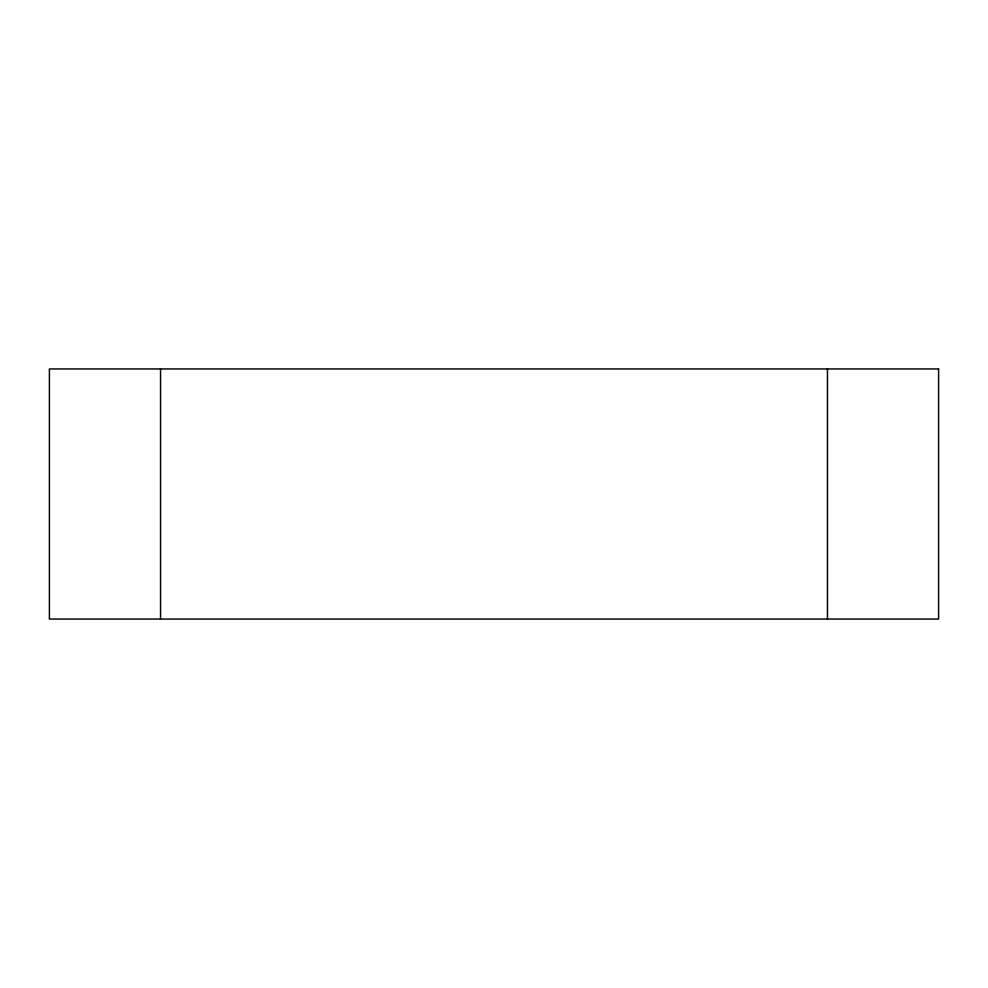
<?xml version="1.0" encoding="UTF-8"?>
<svg xmlns="http://www.w3.org/2000/svg" width="988" height="988" viewBox="0 0 988 988"><rect width="100%" height="100%" fill="white"/><g stroke="black" fill="none" stroke-linecap="round" stroke-linejoin="round"><path stroke-width="1.48" d="M827.45 368.956L827.45 619.044M160.55 368.956L160.55 619.044M938.6 368.956L49.4 368.956L49.4 619.044L938.6 619.044L938.6 368.956"/></g></svg>
